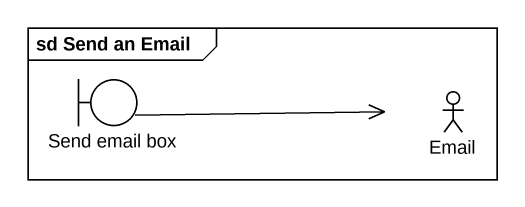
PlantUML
@startuml
mainframe sd Send an Email
boundary "Send email box" as Send_email_box
actor Email
Send_email_box -right-> Email
@enduml
